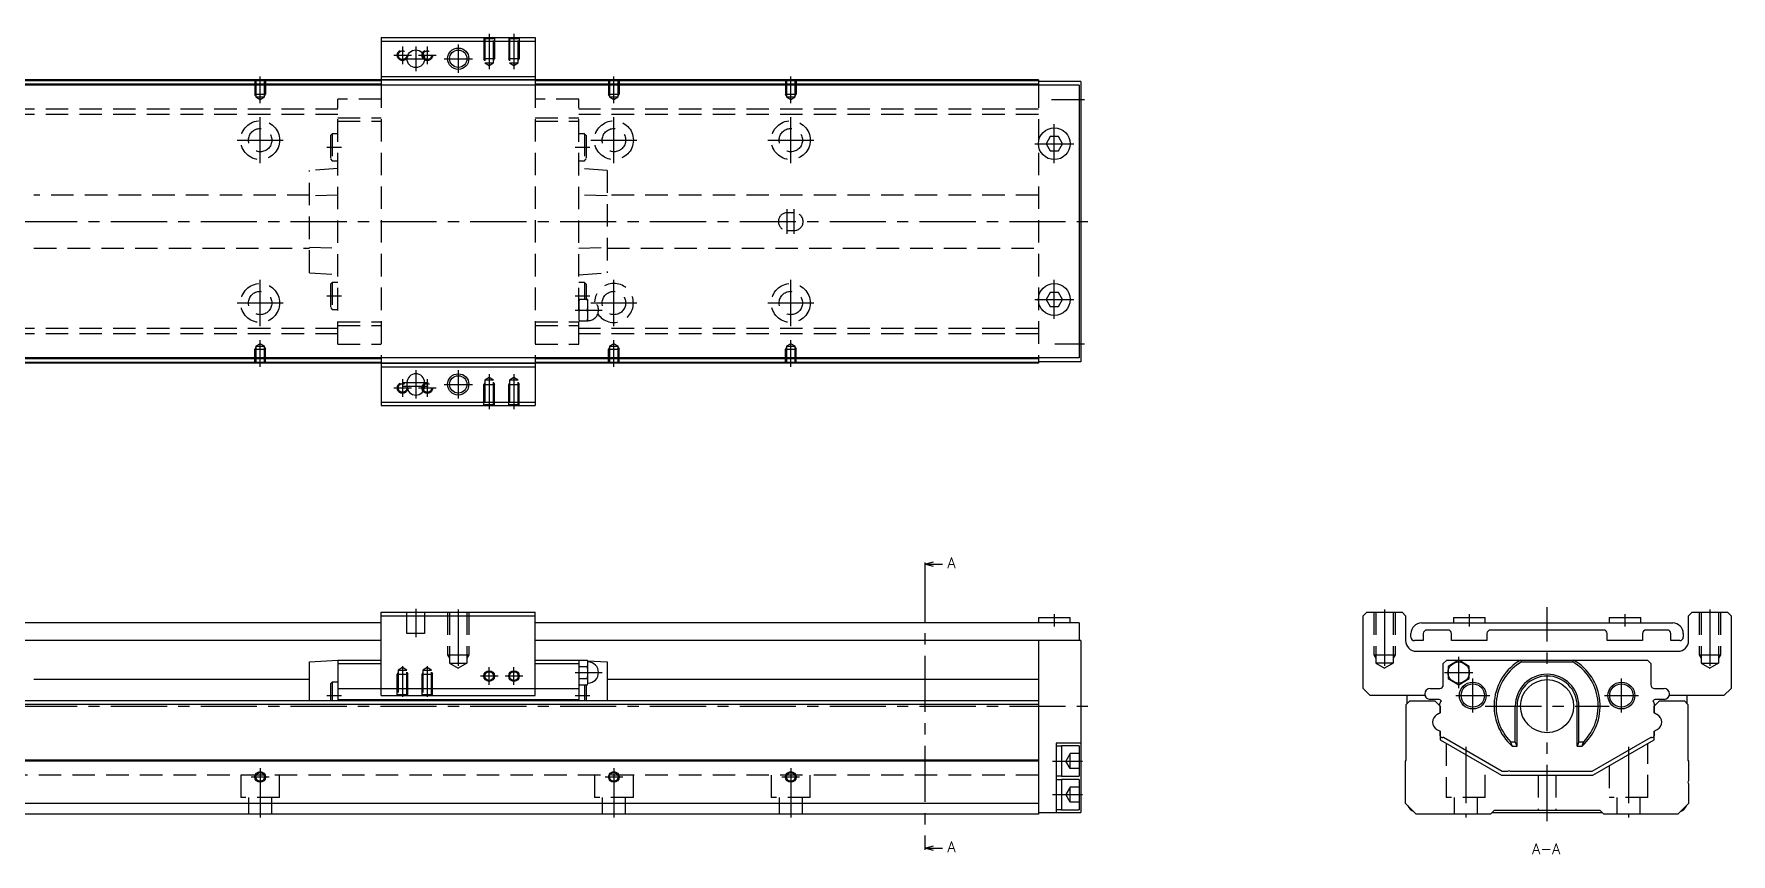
# Model space of a CAD drawing. Extents: x 0 to 924, y -8 to 230.
# Drawn here: x 444.4 to 924.2, y -1.3 to 230.4 of the extents above; entities that cross this region are included whole.
import ezdxf

# ---------------------------------------------------------------- set-up
doc = ezdxf.new("R2010")
doc.units = 0
doc.header["$LTSCALE"] = 0.5
doc.linetypes.add('CENTER', pattern=[50.8, 31.75, -6.35, 6.35, -6.35])
doc.linetypes.add('DASHED', pattern=[19.05, 12.7, -6.35])
for name, color, linetype in [('MSM_CENTER', 1, 'CENTER'), ('MSM_CONTINUOUS', 7, 'CONTINUOUS'), ('MSM_DASHED', 4, 'DASHED'), ('MSM_NARROW', 5, 'CONTINUOUS'), ('MSM_PART_NUMBER', 7, 'CONTINUOUS')]:
    doc.layers.add(name, color=color, linetype=linetype)
doc.styles.get("Standard").update_dxf_attribs({"font": 'txt.shx', "height": 3, "bigfont": 'bigfont.shx'})

msp = doc.modelspace()

# ---------------------------------------------------------------- linework, layer by layer
at = {"layer": 'MSM_CENTER'}
for p, q in [((573.15, 230.38), (573.15, 220.47)), ((580.15, 230.38), (580.15, 220.47)), ((548.65, 226.88), (548.65, 221.88)), ((552.4, 226.88), (552.4, 219.88)), ((555.65, 226.88), (555.65, 221.88)), ((564.4, 227.38), (564.4, 219.38)), ((546.15, 224.38), (551.15, 224.38)), ((548.9, 223.38), (555.9, 223.38)), ((553.15, 224.38), (558.15, 224.38)), ((560.4, 223.38), (568.4, 223.38)), ((508.4, 210.87), (508.4, 218.38)), ((608.4, 210.87), (608.4, 218.38)), ((658.4, 210.87), (658.4, 218.38)), ((732.07, 211.88), (741.4, 211.88)), ((508.4, 193.88), (508.4, 206.88)), ((608.4, 193.88), (608.4, 206.88)), ((658.4, 193.88), (658.4, 206.88)), ((732.9, 193.88), (732.9, 204.88)), ((501.9, 200.38), (514.9, 200.38)), ((527.25, 198.38), (531.35, 198.38)), ((597.45, 198.38), (601.55, 198.38)), ((601.9, 200.38), (614.9, 200.38)), ((651.9, 200.38), (664.9, 200.38)), ((727.4, 199.38), (738.4, 199.38)), ((657.4, 173.88), (657.4, 180.88)), ((659.4, 173.88), (659.4, 180.88)), ((161.4, 177.38), (742.4, 177.38)), ((508.4, 147.88), (508.4, 160.88)), ((608.4, 147.88), (608.4, 160.88)), ((658.4, 147.88), (658.4, 160.88)), ((732.9, 149.88), (732.9, 160.88)), ((501.9, 154.38), (514.9, 154.38)), ((527.25, 156.38), (531.35, 156.38)), ((597.45, 156.38), (601.55, 156.38)), ((601.9, 154.38), (614.9, 154.38)), ((651.9, 154.38), (664.9, 154.38)), ((727.4, 155.38), (738.4, 155.38)), ((597.45, 152.38), (605.05, 152.38)), ((508.4, 136.38), (508.4, 143.89)), ((608.4, 136.38), (608.4, 143.89)), ((658.4, 136.38), (658.4, 143.89)), ((733.07, 142.88), (741.4, 142.88)), ((552.4, 135.38), (552.4, 127.38)), ((564.4, 135.38), (564.4, 127.38)), ((546.15, 130.38), (551.15, 130.38)), ((548.65, 132.88), (548.65, 127.88)), ((548.9, 131.88), (555.9, 131.88)), ((548.9, 130.88), (555.9, 130.88)), ((553.15, 130.38), (558.15, 130.38)), ((555.65, 132.88), (555.65, 127.88)), ((560.4, 131.38), (568.4, 131.38)), ((573.15, 134.29), (573.15, 124.38)), ((580.15, 134.29), (580.15, 124.38)), ((696.28, 80.12), (696.28, 0.88)), ((552.4, 68), (552.4, 60)), ((564.4, 67.76), (564.4, 50.18)), ((826.21, 67.76), (826.21, 50.18)), ((872.21, 8), (872.21, 68.5)), ((918.21, 67.76), (918.21, 50.18)), ((732.9, 66.5), (732.9, 63)), ((850.21, 66.5), (850.21, 63)), ((894.21, 66.5), (894.21, 63)), ((847.21, 45.54), (847.21, 54.46)), ((548.65, 51.81), (548.65, 43.1)), ((555.65, 51.81), (555.65, 43.1)), ((575.65, 49), (570.65, 49)), ((573.15, 46.5), (573.15, 51.5)), ((582.65, 49), (577.65, 49)), ((580.15, 46.5), (580.15, 51.5)), ((597.45, 50), (605.05, 50)), ((843.21, 50), (851.21, 50)), ((851.21, 38.7), (851.21, 48.3)), ((893.21, 38.7), (893.21, 48.3)), ((527.25, 43.5), (531.35, 43.5)), ((597.45, 43.5), (601.55, 43.5)), ((846.41, 43.5), (856.01, 43.5)), ((888.41, 43.5), (898.01, 43.5)), ((161.4, 40.5), (742.4, 40.5)), ((854.71, 40.5), (889.71, 40.5)), ((849.21, 28.97), (849.21, 9)), ((895.21, 28.97), (895.21, 9)), ((732.4, 25), (740.9, 25)), ((505.9, 20.5), (510.9, 20.5)), ((508.4, 23), (508.4, 9)), ((605.9, 20.5), (610.9, 20.5)), ((608.4, 23), (608.4, 9)), ((655.9, 20.5), (660.9, 20.5)), ((658.4, 23), (658.4, 9)), ((732.4, 15.5), (740.9, 15.5))]:
    msp.add_line(p, q, dxfattribs=at)
at = {"layer": 'MSM_CONTINUOUS'}
for p, q in [((542.65, 229.38), (542.65, 215.88)), ((542.65, 229.38), (586.15, 229.38)), ((542.65, 228.38), (586.15, 228.38)), ((586.15, 229.38), (586.15, 215.88)), ((728.4, 217.38), (238.4, 217.38)), ((542.65, 217.18), (424.15, 217.18)), ((542.65, 216.18), (424.15, 216.18)), ((542.65, 218.38), (586.15, 218.38)), ((542.65, 217.38), (586.15, 217.38)), ((728.4, 217.18), (586.15, 217.18)), ((728.4, 216.18), (586.15, 216.18)), ((728.4, 217.38), (728.4, 215.88)), ((740.4, 216.98), (728.4, 216.98)), ((740.4, 216.98), (740.4, 137.78)), ((739.9, 215.88), (224.9, 215.88)), ((739.9, 215.88), (739.9, 138.88)), ((731.74, 201.38), (730.59, 199.38)), ((730.59, 199.38), (731.74, 197.38)), ((734.05, 201.38), (731.74, 201.38)), ((731.74, 197.38), (734.05, 197.38)), ((735.2, 199.38), (734.05, 201.38)), ((734.05, 197.38), (735.2, 199.38)), ((731.74, 157.38), (730.59, 155.38)), ((730.59, 155.38), (731.74, 153.38)), ((734.05, 157.38), (731.74, 157.38)), ((735.2, 155.38), (734.05, 157.38)), ((734.05, 153.38), (735.2, 155.38)), ((731.74, 153.38), (734.05, 153.38)), ((739.9, 138.88), (224.9, 138.88)), ((728.4, 137.38), (238.4, 137.38)), ((542.65, 138.58), (424.15, 138.58)), ((542.65, 137.58), (424.15, 137.58)), ((542.65, 138.88), (542.65, 125.38)), ((542.65, 137.38), (586.15, 137.38)), ((542.65, 136.38), (586.15, 136.38)), ((586.15, 138.88), (586.15, 125.38)), ((728.4, 138.58), (586.15, 138.58)), ((728.4, 137.58), (586.15, 137.58)), ((728.4, 138.88), (728.4, 137.38)), ((740.4, 137.78), (728.4, 137.78)), ((549.9, 131.88), (549.9, 130.88)), ((554.9, 130.88), (554.9, 131.88)), ((542.65, 126.38), (586.15, 126.38)), ((542.65, 125.38), (586.15, 125.38)), ((696.28, 80.62), (698.78, 81.29)), ((696.28, 81.12), (696.28, 80.12)), ((696.28, 80.62), (701.28, 80.62)), ((698.78, 79.95), (696.28, 80.62)), ((542.65, 64), (424.15, 64)), ((542.65, 67), (586.15, 67)), ((542.65, 43.5), (542.65, 67)), ((542.65, 66), (586.15, 66)), ((586.15, 43.5), (586.15, 67)), ((739.9, 64), (586.15, 64)), ((728.4, 65.5), (728.4, 64)), ((728.4, 65.5), (737.4, 65.5)), ((737.4, 64), (737.4, 65.5)), ((739.9, 64), (739.9, 59)), ((820.21, 66), (821.21, 67)), ((820.21, 45.5), (820.21, 66)), ((821.21, 67), (831.21, 67)), ((831.21, 67), (832.21, 66)), ((832.21, 66), (832.21, 59)), ((836.71, 64), (907.71, 64)), ((845.71, 65.5), (854.71, 65.5)), ((845.71, 65.5), (845.71, 64)), ((854.71, 64), (854.71, 65.5)), ((889.71, 65.5), (898.71, 65.5)), ((889.71, 65.5), (889.71, 64)), ((898.71, 64), (898.71, 65.5)), ((912.21, 66), (913.21, 67)), ((912.21, 59), (912.21, 66)), ((913.21, 67), (923.21, 67)), ((923.21, 67), (924.21, 66)), ((924.21, 66), (924.21, 45.5)), ((542.65, 59), (424.15, 59)), ((740.4, 59), (586.15, 59)), ((728.4, 59), (728.4, 10)), ((740.4, 59), (740.4, 10.5)), ((833.71, 60), (833.71, 61)), ((837.21, 59), (834.71, 59)), ((837.21, 61), (837.21, 59)), ((844.21, 62), (838.21, 62)), ((845.21, 59), (845.21, 61)), ((855.21, 59), (845.21, 59)), ((855.21, 61), (855.21, 59)), ((888.21, 62), (856.21, 62)), ((889.21, 59), (889.21, 61)), ((899.21, 59), (889.21, 59)), ((899.21, 61), (899.21, 59)), ((906.21, 62), (900.21, 62)), ((907.21, 59), (907.21, 61)), ((909.71, 59), (907.21, 59)), ((910.71, 61), (910.71, 60)), ((522.35, 53), (530.35, 53.5)), ((522.35, 42), (522.35, 53)), ((530.35, 53.5), (542.65, 53.5)), ((530.35, 53.5), (530.35, 42)), ((586.15, 53.5), (598.45, 53.5)), ((598.45, 53.5), (599.02, 53.46)), ((598.45, 53.5), (598.45, 42)), ((598.57, 53.46), (598.45, 53)), ((598.57, 53.46), (600.92, 53.46)), ((601.05, 53), (600.92, 53.46)), ((600.95, 53.34), (606.45, 53)), ((601.05, 47), (601.05, 53)), ((606.45, 53), (606.45, 42)), ((835.21, 56), (909.21, 56)), ((842.86, 52.5), (843.86, 53.5)), ((843.86, 53.5), (900.56, 53.5)), ((847.21, 53.46), (844.21, 51.73)), ((850.21, 51.73), (847.21, 53.46)), ((864.73, 53.5), (864.98, 53)), ((864.98, 53), (879.44, 53)), ((879.44, 53), (879.7, 53.5)), ((900.56, 53.5), (901.56, 52.5)), ((522.35, 48), (444.45, 48)), ((530.35, 52.5), (542.65, 52.5)), ((586.15, 52.5), (598.45, 52.5)), ((598.45, 52.41), (598.45, 52.6)), ((598.57, 51.73), (600.92, 51.73)), ((598.57, 48.27), (600.92, 48.27)), ((728.4, 48), (606.45, 48)), ((842.86, 46.5), (842.86, 52.5)), ((844.21, 51.73), (844.21, 48.27)), ((844.21, 48.27), (847.21, 46.54)), ((847.21, 46.54), (850.21, 48.27)), ((850.21, 48.27), (850.21, 51.73)), ((901.56, 52.5), (901.56, 46.5)), ((528.75, 47.3), (528.25, 46.8)), ((528.25, 46.8), (528.25, 42)), ((530.35, 47.3), (528.75, 47.3)), ((528.75, 47.3), (528.75, 42)), ((530.35, 45.5), (598.45, 45.5)), ((542.65, 43.5), (586.15, 43.5)), ((598.45, 47), (598.57, 46.54)), ((598.57, 46.54), (600.92, 46.54)), ((600.05, 46.54), (600.05, 42)), ((600.55, 46.54), (600.55, 42)), ((600.92, 46.54), (601.05, 47)), ((822.21, 43.5), (820.21, 45.5)), ((837.68, 43.5), (822.21, 43.5)), ((832.61, 41.2), (832.61, 43.5)), ((839.16, 45.5), (841.86, 45.5)), ((902.56, 45.5), (905.26, 45.5)), ((922.21, 43.5), (906.75, 43.5)), ((911.81, 41.2), (911.81, 43.5)), ((924.21, 45.5), (922.21, 43.5)), ((728.4, 42), (238.4, 42)), ((728.4, 41), (238.4, 41)), ((530.35, 42.4), (598.45, 42.4)), ((832.41, 41), (833.41, 42)), ((832.41, 25.2), (832.41, 41)), ((833.41, 42), (840.46, 42)), ((841.46, 42.4), (839.16, 42.4)), ((840.46, 42), (841.96, 40.5)), ((841.96, 38.61), (841.07, 38.1)), ((841.91, 40.55), (841.91, 41.2)), ((841.96, 40.5), (841.96, 38.61)), ((863.21, 30.44), (863.21, 40.5)), ((863.71, 29.22), (863.71, 40.5)), ((880.71, 29.22), (880.71, 40.5)), ((881.21, 30.44), (881.21, 40.5)), ((902.46, 40.5), (903.96, 42)), ((902.51, 40.55), (902.46, 40.5)), ((902.46, 40.5), (902.46, 38.61)), ((902.46, 38.61), (902.46, 40.5)), ((903.36, 38.1), (902.46, 38.61)), ((902.51, 41.2), (902.51, 40.55)), ((905.26, 42.4), (902.96, 42.4)), ((903.96, 42), (911.01, 42)), ((911.01, 42), (912.01, 41)), ((912.01, 41), (912.01, 25.2)), ((841.07, 33.9), (841.96, 33.39)), ((902.46, 33.39), (903.36, 33.9)), ((733.4, 30), (733.4, 10.5)), ((740.4, 30), (733.4, 30)), ((734.9, 29.15), (733.4, 29.15)), ((739.9, 29.25), (734.9, 29.25)), ((734.9, 29.25), (734.9, 20.75)), ((739.9, 29.25), (739.9, 20.75)), ((841.96, 33.39), (841.96, 31)), ((841.96, 31), (859.28, 21)), ((842.91, 31.61), (842.71, 31.61)), ((859.55, 22), (842.91, 31.61)), ((861.85, 30.44), (863.21, 30.44)), ((862.32, 29.22), (863.71, 29.22)), ((863.71, 29.22), (863.21, 30.44)), ((881.21, 30.44), (880.71, 29.22)), ((880.71, 29.22), (882.1, 29.22)), ((881.21, 30.44), (882.57, 30.44)), ((901.51, 31.61), (884.87, 22)), ((885.14, 21), (902.46, 31)), ((901.71, 31.61), (901.51, 31.61)), ((902.46, 33.39), (902.46, 32.13)), ((902.46, 31), (902.46, 33.39)), ((728.4, 25.2), (238.4, 25.2)), ((728.4, 25), (238.4, 25)), ((832.21, 25), (832.41, 25.2)), ((832.21, 13), (832.21, 25)), ((912.01, 25.2), (912.21, 25)), ((912.21, 25), (912.21, 19.4)), ((733.4, 20.85), (734.9, 20.85)), ((734.9, 19.65), (733.4, 19.65)), ((734.9, 20.75), (739.9, 20.75)), ((739.9, 19.75), (734.9, 19.75)), ((734.9, 19.75), (734.9, 11.25)), ((739.9, 19.75), (739.9, 11.25)), ((859.28, 21), (885.14, 21)), ((861.06, 22), (859.55, 22)), ((884.87, 22), (861.86, 22)), ((912.21, 18.6), (912.21, 13)), ((728.4, 13), (238.4, 13)), ((728.4, 10), (238.4, 10)), ((728.4, 10.5), (740.4, 10.5)), ((733.4, 11.35), (734.9, 11.35)), ((734.9, 11.25), (739.9, 11.25)), ((835.21, 10), (832.21, 13)), ((856.21, 10), (835.21, 10)), ((857.21, 11), (856.21, 10)), ((856.71, 10.5), (887.71, 10.5)), ((887.21, 11), (857.21, 11)), ((888.21, 10), (887.21, 11)), ((909.21, 10), (888.21, 10)), ((912.21, 13), (909.21, 10)), ((696.28, 0.38), (698.78, 1.05)), ((696.28, 0.88), (696.28, -0.12)), ((696.28, 0.38), (701.28, 0.38)), ((698.78, -0.29), (696.28, 0.38))]:
    msp.add_line(p, q, dxfattribs=at)
for centre, radius in [((552.4, 223.38), 2.5), ((564.4, 223.38), 2.46), ((732.9, 199.38), 4.5), ((732.9, 155.38), 4.5), ((564.4, 131.38), 2.46), ((847.21, 50), 3), ((573.15, 49), 1.23), ((580.15, 49), 1.23), ((872.21, 40.5), 7.5), ((851.21, 43.5), 3.8), ((851.21, 43.5), 3.3), ((893.21, 43.5), 3.8), ((893.21, 43.5), 3.3), ((508.4, 20.5), 1.23), ((608.4, 20.5), 1.23), ((658.4, 20.5), 1.23)]:
    msp.add_circle(centre, radius, dxfattribs=at)
for centre, radius, start, end in [((552.4, 131.88), 2.5, 0, 180), ((552.4, 130.88), 2.5, 180, 0), ((836.71, 61), 3, 90, 180), ((907.71, 61), 3, 0, 90), ((835.21, 59), 3, 180, 270), ((834.71, 60), 1, 180, 270), ((838.21, 61), 1, 90, 180), ((844.21, 61), 1, 0, 90), ((856.21, 61), 1, 90, 180), ((888.21, 61), 1, 0, 90), ((900.21, 61), 1, 90, 180), ((906.21, 61), 1, 0, 90), ((909.21, 59), 3, 270, 0), ((909.71, 60), 1, 270, 0), ((601.75, 52.57), 3.31, 164.2277, 179.4294), ((597.74, 52.56), 3.31, 0.5738, 15.7691), ((601.05, 50), 3, 270, 90), ((872.21, 40.5), 15, 119.9264, 228.7639), ((872.21, 40.5), 14.44, 120.051, 224.1514), ((872.21, 40.5), 14.44, 315.8486, 59.949), ((872.21, 40.5), 15, 311.2361, 60.0736), ((601.75, 52.63), 3.31, 180.5738, 195.7691), ((611.33, 49.95), 12.89, 172.0306, 179.7562), ((611.9, 50.1), 13.46, 180.407, 187.8062), ((601.75, 47.37), 3.31, 164.2277, 179.4294), ((597.74, 52.63), 3.31, 344.2277, 359.4294), ((588.06, 49.94), 12.98, 0.2719, 7.9413), ((587.59, 50.1), 13.46, 352.1938, 359.593), ((597.74, 47.37), 3.31, 0.5738, 15.7691), ((872.21, 40.5), 9, 0, 180), ((872.21, 40.5), 8.5, 0, 180), ((601.75, 47.44), 3.31, 180.5738, 195.7691), ((597.74, 47.43), 3.31, 344.2277, 359.4294), ((839.16, 43.95), 1.55, 90, 270), ((841.86, 46.5), 1, 270, 0), ((902.56, 46.5), 1, 180, 270), ((905.26, 43.95), 1.55, 270, 90), ((841.46, 41.4), 1, 30.0919, 90), ((842.71, 41.2), 0.8, 118.7489, 180), ((902.96, 41.4), 1, 90, 149.9081), ((901.71, 41.2), 0.8, 0, 61.2511), ((842.37, 35.85), 2.6, 120, 176.5893), ((842.37, 36.15), 2.6, 183.4107, 240), ((902.06, 35.85), 2.6, 3.4107, 60), ((902.06, 36.15), 2.6, 300, 356.5893), ((842.71, 32.41), 0.8, 200.3641, 270), ((874.44, 34.62), 13.26, 198.3686, 204.03), ((869.92, 34.65), 13.33, 335.9851, 341.6163), ((901.71, 32.41), 0.8, 270, 339.6276), ((861.46, 21.7), 0.5, 36.8699, 143.1301), ((912.51, 19), 0.5, 126.8699, 233.1301), ((835.61, 13.5), 3, 201.8137, 248.1863), ((908.81, 13.5), 3, 291.8151, 338.1849)]:
    msp.add_arc(centre, radius, start, end, dxfattribs=at)
at = {"layer": 'MSM_DASHED'}
for p, q in [((571.65, 229.38), (571.92, 229.1)), ((571.65, 229.38), (571.65, 223.38)), ((571.92, 229.1), (571.92, 222.18)), ((571.92, 229.1), (574.38, 229.1)), ((574.38, 229.1), (574.65, 229.38)), ((574.38, 222.18), (574.38, 229.1)), ((574.65, 229.38), (574.65, 223.38)), ((578.65, 229.38), (578.92, 229.1)), ((578.65, 229.38), (578.65, 223.38)), ((578.92, 229.1), (578.92, 222.18)), ((578.92, 229.1), (581.38, 229.1)), ((581.38, 229.1), (581.65, 229.38)), ((581.38, 222.18), (581.38, 229.1)), ((581.65, 229.38), (581.65, 223.38)), ((574.65, 223.38), (571.65, 223.38)), ((571.92, 222.91), (571.65, 223.38)), ((571.92, 222.18), (573.15, 221.47)), ((571.92, 222.18), (574.38, 222.18)), ((573.15, 221.47), (574.38, 222.18)), ((574.38, 222.91), (574.65, 223.38)), ((581.65, 223.38), (578.65, 223.38)), ((578.92, 222.91), (578.65, 223.38)), ((578.92, 222.18), (580.15, 221.47)), ((578.92, 222.18), (581.38, 222.18)), ((580.15, 221.47), (581.38, 222.18)), ((581.38, 222.91), (581.65, 223.38)), ((506.9, 217.38), (506.9, 213.38)), ((507.17, 217.38), (507.17, 212.58)), ((509.63, 212.58), (509.63, 217.38)), ((509.9, 217.38), (509.9, 213.38)), ((586.15, 217.38), (542.65, 217.38)), ((606.9, 217.38), (606.9, 213.38)), ((607.17, 217.38), (607.17, 212.58)), ((609.63, 212.58), (609.63, 217.38)), ((609.9, 217.38), (609.9, 213.38)), ((656.9, 217.38), (656.9, 213.38)), ((657.17, 217.38), (657.17, 212.58)), ((659.63, 212.58), (659.63, 217.38)), ((659.9, 217.38), (659.9, 213.38)), ((506.9, 213.38), (509.9, 213.38)), ((507.17, 212.91), (506.9, 213.38)), ((507.17, 212.58), (509.63, 212.58)), ((507.17, 212.58), (508.4, 211.87)), ((508.4, 211.87), (509.63, 212.58)), ((509.63, 212.91), (509.9, 213.38)), ((542.65, 211.98), (530.35, 211.98)), ((530.35, 142.78), (530.35, 211.98)), ((542.65, 215.88), (542.65, 138.88)), ((586.15, 215.88), (586.15, 138.88)), ((598.45, 211.98), (586.15, 211.98)), ((598.45, 142.78), (598.45, 211.98)), ((606.9, 213.38), (609.9, 213.38)), ((607.17, 212.91), (606.9, 213.38)), ((607.17, 212.58), (609.63, 212.58)), ((607.17, 212.58), (608.4, 211.87)), ((608.4, 211.87), (609.63, 212.58)), ((609.63, 212.91), (609.9, 213.38)), ((656.9, 213.38), (659.9, 213.38)), ((657.17, 212.91), (656.9, 213.38)), ((657.17, 212.58), (659.63, 212.58)), ((657.17, 212.58), (658.4, 211.87)), ((658.4, 211.87), (659.63, 212.58)), ((659.63, 212.91), (659.9, 213.38)), ((728.4, 215.88), (728.4, 138.88)), ((530.35, 209.13), (436.45, 209.13)), ((530.35, 207.63), (436.45, 207.63)), ((530.35, 206.73), (542.65, 206.73)), ((586.15, 206.73), (598.45, 206.73)), ((728.4, 209.13), (598.45, 209.13)), ((728.4, 207.63), (598.45, 207.63)), ((528.75, 202.18), (528.25, 201.68)), ((528.25, 201.68), (528.25, 195.08)), ((528.75, 202.18), (528.75, 194.58)), ((530.35, 202.18), (528.75, 202.18)), ((530.35, 205.73), (542.65, 205.73)), ((586.15, 205.73), (598.45, 205.73)), ((600.05, 202.18), (598.45, 202.18)), ((600.05, 202.18), (600.05, 194.58)), ((600.55, 201.68), (600.05, 202.18)), ((600.55, 201.68), (600.55, 195.08)), ((530.35, 192.38), (522.35, 191.82)), ((528.25, 195.08), (528.75, 194.58)), ((528.75, 194.58), (530.35, 194.58)), ((598.45, 194.58), (600.05, 194.58)), ((606.45, 191.82), (598.45, 192.38)), ((600.05, 194.58), (600.55, 195.08)), ((522.35, 162.93), (522.35, 191.82)), ((606.45, 191.82), (606.45, 162.93)), ((522.35, 184.88), (444.45, 184.88)), ((530.35, 184.86), (522.35, 184.61)), ((606.45, 184.61), (598.45, 184.86)), ((728.4, 184.88), (606.45, 184.88)), ((659.4, 179.88), (657.4, 179.88)), ((657.4, 174.88), (659.4, 174.88)), ((444.45, 169.88), (522.35, 169.88)), ((522.35, 170.14), (530.35, 169.89)), ((598.45, 169.89), (606.45, 170.14)), ((606.45, 169.88), (728.4, 169.88)), ((522.35, 162.93), (530.35, 162.38)), ((528.75, 160.18), (528.25, 159.68)), ((528.25, 159.68), (528.25, 153.08)), ((528.75, 160.18), (528.75, 152.58)), ((530.35, 160.18), (528.75, 160.18)), ((598.45, 162.38), (606.45, 162.93)), ((600.05, 160.18), (598.45, 160.18)), ((600.55, 159.68), (600.05, 160.18)), ((600.05, 160.18), (600.05, 155.38)), ((600.55, 159.68), (600.55, 155.38)), ((601.05, 155.38), (598.45, 155.38)), ((601.05, 149.38), (601.05, 155.38)), ((528.25, 153.08), (528.75, 152.58)), ((528.75, 152.58), (530.35, 152.58)), ((530.35, 149.03), (542.65, 149.03)), ((586.15, 149.03), (598.45, 149.03)), ((598.45, 149.38), (601.05, 149.38)), ((598.57, 152.38), (600.92, 152.38)), ((530.35, 147.13), (436.45, 147.13)), ((530.35, 145.63), (436.45, 145.63)), ((530.35, 148.03), (542.65, 148.03)), ((586.15, 148.03), (598.45, 148.03)), ((728.4, 147.13), (598.45, 147.13)), ((728.4, 145.63), (598.45, 145.63)), ((507.17, 141.84), (506.9, 141.38)), ((506.9, 141.38), (509.9, 141.38)), ((506.9, 137.38), (506.9, 141.38)), ((508.4, 142.89), (507.17, 142.18)), ((507.17, 142.18), (509.63, 142.18)), ((507.17, 142.18), (507.17, 137.38)), ((509.63, 142.18), (508.4, 142.89)), ((509.63, 137.38), (509.63, 142.18)), ((509.63, 141.84), (509.9, 141.38)), ((509.9, 137.38), (509.9, 141.38)), ((530.35, 142.78), (542.65, 142.78)), ((586.15, 142.78), (598.45, 142.78)), ((607.17, 141.84), (606.9, 141.38)), ((606.9, 141.38), (609.9, 141.38)), ((606.9, 137.38), (606.9, 141.38)), ((608.4, 142.89), (607.17, 142.18)), ((607.17, 142.18), (609.63, 142.18)), ((607.17, 142.18), (607.17, 137.38)), ((609.63, 142.18), (608.4, 142.89)), ((609.63, 137.38), (609.63, 142.18)), ((609.63, 141.84), (609.9, 141.38)), ((609.9, 137.38), (609.9, 141.38)), ((657.17, 141.84), (656.9, 141.38)), ((656.9, 141.38), (659.9, 141.38)), ((656.9, 137.38), (656.9, 141.38)), ((658.4, 142.89), (657.17, 142.18)), ((657.17, 142.18), (659.63, 142.18)), ((657.17, 142.18), (657.17, 137.38)), ((659.63, 142.18), (658.4, 142.89)), ((659.63, 137.38), (659.63, 142.18)), ((659.63, 141.84), (659.9, 141.38)), ((659.9, 137.38), (659.9, 141.38)), ((586.15, 137.38), (542.65, 137.38)), ((571.92, 131.84), (571.65, 131.38)), ((571.65, 125.38), (571.65, 131.38)), ((571.65, 131.38), (574.65, 131.38)), ((573.15, 133.29), (571.92, 132.58)), ((571.92, 132.58), (571.92, 125.65)), ((574.38, 132.58), (571.92, 132.58)), ((574.38, 132.58), (573.15, 133.29)), ((574.38, 125.65), (574.38, 132.58)), ((574.38, 131.84), (574.65, 131.38)), ((574.65, 125.38), (574.65, 131.38)), ((578.92, 131.84), (578.65, 131.38)), ((578.65, 125.38), (578.65, 131.38)), ((578.65, 131.38), (581.65, 131.38)), ((580.15, 133.29), (578.92, 132.58)), ((578.92, 132.58), (578.92, 125.65)), ((581.38, 132.58), (578.92, 132.58)), ((581.38, 132.58), (580.15, 133.29)), ((581.38, 125.65), (581.38, 132.58)), ((581.38, 131.84), (581.65, 131.38)), ((581.65, 125.38), (581.65, 131.38)), ((571.92, 125.65), (571.65, 125.38)), ((574.38, 125.65), (571.92, 125.65)), ((574.65, 125.38), (574.38, 125.65)), ((578.92, 125.65), (578.65, 125.38)), ((581.38, 125.65), (578.92, 125.65)), ((581.65, 125.38), (581.38, 125.65)), ((549.9, 61), (549.9, 67)), ((554.9, 67), (554.9, 61)), ((561.4, 67), (561.4, 55)), ((561.94, 67), (561.94, 52.6)), ((566.85, 67), (566.85, 52.6)), ((567.4, 67), (567.4, 55)), ((823.21, 67), (823.21, 55)), ((823.75, 67), (823.75, 52.6)), ((828.67, 67), (828.67, 52.6)), ((829.21, 67), (829.21, 55)), ((850.21, 65.5), (850.21, 63)), ((894.21, 65.5), (894.21, 63)), ((915.21, 67), (915.21, 55)), ((915.75, 67), (915.75, 52.6)), ((920.67, 67), (920.67, 52.6)), ((921.21, 67), (921.21, 55)), ((554.9, 61), (549.9, 61)), ((561.4, 55), (567.4, 55)), ((561.4, 55), (561.94, 54.06)), ((567.4, 55), (566.85, 54.06)), ((823.21, 55), (829.21, 55)), ((823.21, 55), (823.75, 54.06)), ((829.21, 55), (828.67, 54.06)), ((915.21, 55), (921.21, 55)), ((915.21, 55), (915.75, 54.06)), ((921.21, 55), (920.67, 54.06)), ((547.42, 49.97), (547.15, 49.5)), ((547.15, 43.5), (547.15, 49.5)), ((547.15, 49.5), (550.15, 49.5)), ((548.65, 51.41), (547.42, 50.7)), ((547.42, 50.7), (547.42, 43.77)), ((547.42, 50.7), (549.88, 50.7)), ((549.88, 50.7), (548.65, 51.41)), ((549.88, 43.77), (549.88, 50.7)), ((549.88, 49.97), (550.15, 49.5)), ((550.15, 43.5), (550.15, 49.5)), ((554.42, 49.97), (554.15, 49.5)), ((554.15, 43.5), (554.15, 49.5)), ((554.15, 49.5), (557.15, 49.5)), ((555.65, 51.41), (554.42, 50.7)), ((554.42, 50.7), (556.88, 50.7)), ((554.42, 50.7), (554.42, 43.77)), ((556.88, 50.7), (555.65, 51.41)), ((556.88, 43.77), (556.88, 50.7)), ((556.88, 49.97), (557.15, 49.5)), ((557.15, 43.5), (557.15, 49.5)), ((561.94, 52.6), (566.85, 52.6)), ((561.94, 52.6), (564.4, 51.18)), ((566.85, 52.6), (564.4, 51.18)), ((828.67, 52.6), (823.75, 52.6)), ((823.75, 52.6), (826.21, 51.18)), ((828.67, 52.6), (826.21, 51.18)), ((915.75, 52.6), (920.67, 52.6)), ((915.75, 52.6), (918.21, 51.18)), ((920.67, 52.6), (918.21, 51.18)), ((547.42, 43.77), (547.15, 43.5)), ((547.42, 43.77), (549.88, 43.77)), ((550.15, 43.5), (549.88, 43.77)), ((554.42, 43.77), (554.15, 43.5)), ((554.42, 43.77), (556.88, 43.77)), ((557.15, 43.5), (556.88, 43.77)), ((841.07, 38.1), (841.96, 38.61)), ((841.96, 40.5), (841.91, 40.55)), ((841.96, 38.61), (841.96, 40.5)), ((902.46, 38.61), (903.36, 38.1)), ((841.96, 32.13), (841.96, 33.39)), ((843.71, 29.99), (843.71, 14.7)), ((900.71, 14.7), (900.71, 29.99)), ((737.4, 27.12), (736.17, 25)), ((737.4, 22.88), (736.17, 25)), ((737.4, 22.88), (737.4, 27.12)), ((739.9, 27.12), (737.4, 27.12)), ((737.4, 25), (739.9, 25)), ((728.4, 21), (238.4, 21)), ((502.9, 21), (502.9, 14.7)), ((513.9, 14.7), (513.9, 21)), ((602.9, 21), (602.9, 14.7)), ((613.9, 14.7), (613.9, 21)), ((652.9, 21), (652.9, 14.7)), ((663.9, 14.7), (663.9, 21)), ((739.9, 22.88), (737.4, 22.88)), ((854.71, 14.7), (854.71, 23.64)), ((869.71, 21), (869.71, 11)), ((874.71, 21), (874.71, 11)), ((889.71, 23.64), (889.71, 14.7)), ((513.9, 14.7), (502.9, 14.7)), ((505.1, 14.7), (505.1, 10)), ((511.7, 10), (511.7, 14.7)), ((613.9, 14.7), (602.9, 14.7)), ((605.1, 14.7), (605.1, 10)), ((611.7, 10), (611.7, 14.7)), ((663.9, 14.7), (652.9, 14.7)), ((655.1, 14.7), (655.1, 10)), ((661.7, 10), (661.7, 14.7)), ((737.4, 17.62), (736.17, 15.5)), ((737.4, 13.38), (736.17, 15.5)), ((737.4, 13.38), (737.4, 17.62)), ((739.9, 17.62), (737.4, 17.62)), ((737.4, 15.5), (739.9, 15.5)), ((854.71, 14.7), (843.71, 14.7)), ((845.91, 14.7), (845.91, 10)), ((852.51, 10), (852.51, 14.7)), ((900.71, 14.7), (889.71, 14.7)), ((891.91, 14.7), (891.91, 10)), ((898.51, 10), (898.51, 14.7)), ((739.9, 13.38), (737.4, 13.38))]:
    msp.add_line(p, q, dxfattribs=at)
for centre, radius in [((548.65, 224.38), 1.5), ((548.65, 224.38), 1.23), ((555.65, 224.38), 1.5), ((555.65, 224.38), 1.23), ((508.4, 200.38), 5.5), ((508.4, 200.38), 3.3), ((608.4, 200.38), 5.5), ((608.4, 200.38), 3.3), ((658.4, 200.38), 5.5), ((658.4, 200.38), 3.3), ((508.4, 154.38), 5.5), ((658.4, 154.38), 5.5), ((508.4, 154.38), 3.3), ((608.4, 154.38), 3.3), ((658.4, 154.38), 3.3), ((548.65, 130.38), 1.5), ((548.65, 130.38), 1.23), ((555.65, 130.38), 1.5), ((555.65, 130.38), 1.23)]:
    msp.add_circle(centre, radius, dxfattribs=at)
for centre, radius, start, end in [((657.4, 177.38), 2.5, 90, 270), ((659.4, 177.38), 2.5, 270, 90), ((608.4, 154.38), 5.5, 214.1216, 176.3226), ((608.14, 153.83), 9.69, 170.8086, 179.713), ((608.14, 153.92), 9.7, 180.2886, 189.1898), ((591.35, 153.83), 9.7, 0.2886, 9.1898), ((591.35, 153.92), 9.69, 350.8086, 359.713), ((601.05, 152.38), 3, 270, 90), ((608.14, 150.83), 9.69, 170.8086, 179.713), ((608.14, 150.92), 9.7, 180.2886, 189.1898), ((591.35, 150.83), 9.7, 0.2886, 9.1898), ((591.35, 150.92), 9.69, 350.8086, 359.713)]:
    msp.add_arc(centre, radius, start, end, dxfattribs=at)
at = {"layer": 'MSM_NARROW'}
for centre, radius in [((564.4, 223.38), 3), ((564.4, 131.38), 3), ((573.15, 49), 1.5), ((580.15, 49), 1.5), ((508.4, 20.5), 1.5), ((608.4, 20.5), 1.5), ((658.4, 20.5), 1.5)]:
    msp.add_circle(centre, radius, dxfattribs=at)

# ---------------------------------------------------------------- texts
at = {"layer": 'MSM_PART_NUMBER'}
for s, p in [('A', (702.69, 79.49)), ('A', (702.69, -0.75)), ('A-A', (867.95, -1.28))]:
    msp.add_text(s, height=3, dxfattribs=at).set_placement(p)

doc.saveas('drawing.dxf')
